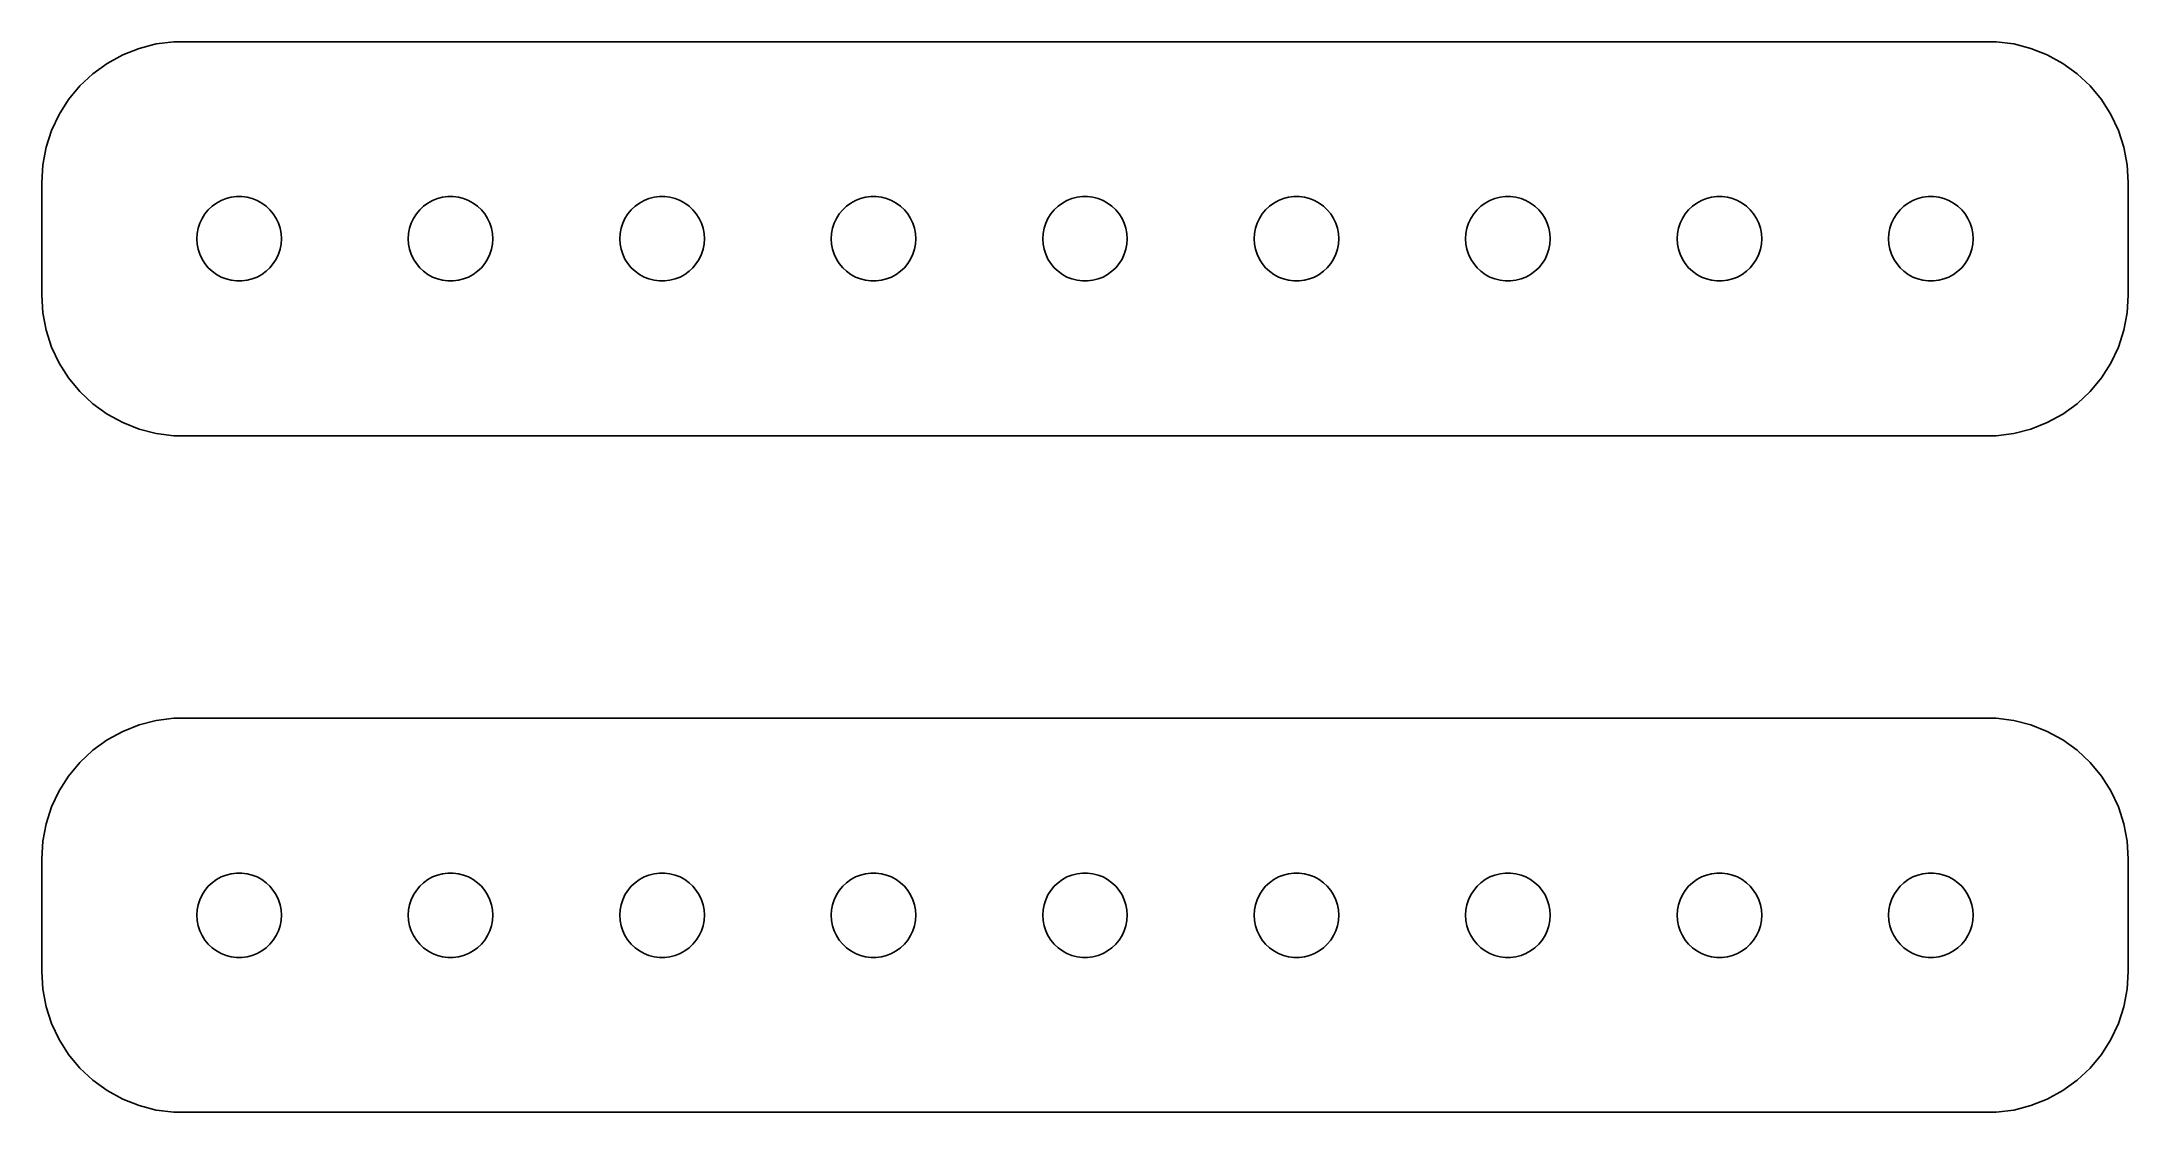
# Model space of a CAD drawing. Header units: metres. Extents: x -37 to 37, y 17 to 55.
import ezdxf

# ---------------------------------------------------------------- set-up
doc = ezdxf.new("R2010")
doc.units = ezdxf.units.M

msp = doc.modelspace()

# ---------------------------------------------------------------- linework, layer by layer
for p, q in [((-32.9369, 54.9114), (-33.5451, 54.7553)), ((-32.3139, 54.9901), (-32.9369, 54.9114)), ((32.3139, 54.9901), (-32.3139, 54.9901)), ((32.9369, 54.9114), (32.3139, 54.9901)), ((33.5451, 54.7553), (32.9369, 54.9114)), ((-34.6791, 54.2216), (-35.1871, 53.8526)), ((-34.1289, 54.5241), (-34.6791, 54.2216)), ((-33.5451, 54.7553), (-34.1289, 54.5241)), ((34.1289, 54.5241), (33.5451, 54.7553)), ((34.6791, 54.2216), (34.1289, 54.5241)), ((35.1871, 53.8526), (34.6791, 54.2216)), ((-35.6448, 53.4227), (-36.0451, 52.9389)), ((-35.1871, 53.8526), (-35.6448, 53.4227)), ((35.6448, 53.4227), (35.1871, 53.8526)), ((36.0451, 52.9389), (35.6448, 53.4227)), ((-36.0451, 52.9389), (-36.3815, 52.4088)), ((36.3815, 52.4088), (36.0451, 52.9389)), ((-36.6489, 51.8406), (-36.8429, 51.2434)), ((-36.3815, 52.4088), (-36.6489, 51.8406)), ((36.6489, 51.8406), (36.3815, 52.4088)), ((36.8429, 51.2434), (36.6489, 51.8406)), ((-36.8429, 51.2434), (-36.9606, 50.6267)), ((36.9606, 50.6267), (36.8429, 51.2434)), ((-36.9606, 50.6267), (-37, 50)), ((37, 50), (36.9606, 50.6267)), ((-37, 50), (-37, 46)), ((37, 46), (37, 50)), ((-31.3145, 48.7226), (-31.2135, 48.8817)), ((-31.2135, 48.8817), (-31.0934, 49.0268)), ((-31.0934, 49.0268), (-30.9561, 49.1558)), ((-30.9561, 49.1558), (-30.8037, 49.2665)), ((-30.8037, 49.2665), (-30.6387, 49.3572)), ((-30.6387, 49.3572), (-30.4635, 49.4266)), ((-30.4635, 49.4266), (-30.2811, 49.4734)), ((-30.2811, 49.4734), (-30.0942, 49.497)), ((-30.0942, 49.497), (-29.9058, 49.497)), ((-29.9058, 49.497), (-29.7189, 49.4734)), ((-29.7189, 49.4734), (-29.5365, 49.4266)), ((-29.5365, 49.4266), (-29.3613, 49.3572)), ((-29.3613, 49.3572), (-29.1963, 49.2665)), ((-29.1963, 49.2665), (-29.0439, 49.1558)), ((-29.0439, 49.1558), (-28.9065, 49.0268)), ((-28.9065, 49.0268), (-28.7865, 48.8817)), ((-28.7865, 48.8817), (-28.6855, 48.7226)), ((-23.8145, 48.7226), (-23.7135, 48.8817)), ((-23.7135, 48.8817), (-23.5934, 49.0268)), ((-23.5934, 49.0268), (-23.4561, 49.1558)), ((-23.4561, 49.1558), (-23.3037, 49.2665)), ((-23.3037, 49.2665), (-23.1387, 49.3572)), ((-23.1387, 49.3572), (-22.9635, 49.4266)), ((-22.9635, 49.4266), (-22.7811, 49.4734)), ((-22.7811, 49.4734), (-22.5942, 49.497)), ((-22.5942, 49.497), (-22.4058, 49.497)), ((-22.4058, 49.497), (-22.2189, 49.4734)), ((-22.2189, 49.4734), (-22.0365, 49.4266)), ((-22.0365, 49.4266), (-21.8613, 49.3572)), ((-21.8613, 49.3572), (-21.6963, 49.2665)), ((-21.6963, 49.2665), (-21.5439, 49.1558)), ((-21.5439, 49.1558), (-21.4065, 49.0268)), ((-21.4065, 49.0268), (-21.2865, 48.8817)), ((-21.2865, 48.8817), (-21.1855, 48.7226)), ((-16.3145, 48.7226), (-16.2135, 48.8817)), ((-16.2135, 48.8817), (-16.0934, 49.0268)), ((-16.0934, 49.0268), (-15.9561, 49.1558)), ((-15.9561, 49.1558), (-15.8037, 49.2665)), ((-15.8037, 49.2665), (-15.6387, 49.3572)), ((-15.6387, 49.3572), (-15.4635, 49.4266)), ((-15.4635, 49.4266), (-15.2811, 49.4734)), ((-15.2811, 49.4734), (-15.0942, 49.497)), ((-15.0942, 49.497), (-14.9058, 49.497)), ((-14.9058, 49.497), (-14.7189, 49.4734)), ((-14.7189, 49.4734), (-14.5365, 49.4266)), ((-14.5365, 49.4266), (-14.3613, 49.3572)), ((-14.3613, 49.3572), (-14.1963, 49.2665)), ((-14.1963, 49.2665), (-14.0439, 49.1558)), ((-14.0439, 49.1558), (-13.9065, 49.0268)), ((-13.9065, 49.0268), (-13.7865, 48.8817)), ((-13.7865, 48.8817), (-13.6855, 48.7226)), ((-8.81445, 48.7226), (-8.71352, 48.8817)), ((-8.71352, 48.8817), (-8.59344, 49.0268)), ((-8.59344, 49.0268), (-8.45613, 49.1558)), ((-8.45613, 49.1558), (-8.30373, 49.2665)), ((-8.30373, 49.2665), (-8.13866, 49.3572)), ((-8.13866, 49.3572), (-7.96352, 49.4266)), ((-7.96352, 49.4266), (-7.78107, 49.4734)), ((-7.78107, 49.4734), (-7.59418, 49.497)), ((-7.59418, 49.497), (-7.40581, 49.497)), ((-7.40581, 49.497), (-7.21892, 49.4734)), ((-7.21892, 49.4734), (-7.03647, 49.4266)), ((-7.03647, 49.4266), (-6.86133, 49.3572)), ((-6.86133, 49.3572), (-6.69626, 49.2665)), ((-6.69626, 49.2665), (-6.54385, 49.1558)), ((-6.54385, 49.1558), (-6.40654, 49.0268)), ((-6.40654, 49.0268), (-6.28647, 48.8817)), ((-6.28647, 48.8817), (-6.18553, 48.7226)), ((-1.31445, 48.7226), (-1.21352, 48.8817)), ((-1.21352, 48.8817), (-1.09344, 49.0268)), ((-1.09344, 49.0268), (-0.956131, 49.1558)), ((-0.956131, 49.1558), (-0.803726, 49.2665)), ((-0.803726, 49.2665), (-0.638657, 49.3572)), ((-0.638657, 49.3572), (-0.463516, 49.4266)), ((-0.463516, 49.4266), (-0.281067, 49.4734)), ((-0.281067, 49.4734), (-0.094177, 49.497)), ((-0.094177, 49.497), (0.094177, 49.497)), ((0.094177, 49.497), (0.281067, 49.4734)), ((0.281067, 49.4734), (0.463516, 49.4266)), ((0.463516, 49.4266), (0.638657, 49.3572)), ((0.638657, 49.3572), (0.803726, 49.2665)), ((0.803726, 49.2665), (0.956131, 49.1558)), ((0.956131, 49.1558), (1.09344, 49.0268)), ((1.09344, 49.0268), (1.21352, 48.8817)), ((1.21352, 48.8817), (1.31445, 48.7226)), ((6.18553, 48.7226), (6.28647, 48.8817)), ((6.28647, 48.8817), (6.40654, 49.0268)), ((6.40654, 49.0268), (6.54385, 49.1558)), ((6.54385, 49.1558), (6.69626, 49.2665)), ((6.69626, 49.2665), (6.86133, 49.3572)), ((6.86133, 49.3572), (7.03647, 49.4266)), ((7.03647, 49.4266), (7.21892, 49.4734)), ((7.21892, 49.4734), (7.40581, 49.497)), ((7.40581, 49.497), (7.59418, 49.497)), ((7.59418, 49.497), (7.78107, 49.4734)), ((7.78107, 49.4734), (7.96352, 49.4266)), ((7.96352, 49.4266), (8.13866, 49.3572)), ((8.13866, 49.3572), (8.30373, 49.2665)), ((8.30373, 49.2665), (8.45613, 49.1558)), ((8.45613, 49.1558), (8.59344, 49.0268)), ((8.59344, 49.0268), (8.71352, 48.8817)), ((8.71352, 48.8817), (8.81445, 48.7226)), ((13.6855, 48.7226), (13.7865, 48.8817)), ((13.7865, 48.8817), (13.9065, 49.0268)), ((13.9065, 49.0268), (14.0439, 49.1558)), ((14.0439, 49.1558), (14.1963, 49.2665)), ((14.1963, 49.2665), (14.3613, 49.3572)), ((14.3613, 49.3572), (14.5365, 49.4266)), ((14.5365, 49.4266), (14.7189, 49.4734)), ((14.7189, 49.4734), (14.9058, 49.497)), ((14.9058, 49.497), (15.0942, 49.497)), ((15.0942, 49.497), (15.2811, 49.4734)), ((15.2811, 49.4734), (15.4635, 49.4266)), ((15.4635, 49.4266), (15.6387, 49.3572)), ((15.6387, 49.3572), (15.8037, 49.2665)), ((15.8037, 49.2665), (15.9561, 49.1558)), ((15.9561, 49.1558), (16.0934, 49.0268)), ((16.0934, 49.0268), (16.2135, 48.8817)), ((16.2135, 48.8817), (16.3145, 48.7226)), ((21.1855, 48.7226), (21.2865, 48.8817)), ((21.2865, 48.8817), (21.4065, 49.0268)), ((21.4065, 49.0268), (21.5439, 49.1558)), ((21.5439, 49.1558), (21.6963, 49.2665)), ((21.6963, 49.2665), (21.8613, 49.3572)), ((21.8613, 49.3572), (22.0365, 49.4266)), ((22.0365, 49.4266), (22.2189, 49.4734)), ((22.2189, 49.4734), (22.4058, 49.497)), ((22.4058, 49.497), (22.5942, 49.497)), ((22.5942, 49.497), (22.7811, 49.4734)), ((22.7811, 49.4734), (22.9635, 49.4266)), ((22.9635, 49.4266), (23.1387, 49.3572)), ((23.1387, 49.3572), (23.3037, 49.2665)), ((23.3037, 49.2665), (23.4561, 49.1558)), ((23.4561, 49.1558), (23.5934, 49.0268)), ((23.5934, 49.0268), (23.7135, 48.8817)), ((23.7135, 48.8817), (23.8145, 48.7226)), ((28.6855, 48.7226), (28.7865, 48.8817)), ((28.7865, 48.8817), (28.9065, 49.0268)), ((28.9065, 49.0268), (29.0439, 49.1558)), ((29.0439, 49.1558), (29.1963, 49.2665)), ((29.1963, 49.2665), (29.3613, 49.3572)), ((29.3613, 49.3572), (29.5365, 49.4266)), ((29.5365, 49.4266), (29.7189, 49.4734)), ((29.7189, 49.4734), (29.9058, 49.497)), ((29.9058, 49.497), (30.0942, 49.497)), ((30.0942, 49.497), (30.2811, 49.4734)), ((30.2811, 49.4734), (30.4635, 49.4266)), ((30.4635, 49.4266), (30.6387, 49.3572)), ((30.6387, 49.3572), (30.8037, 49.2665)), ((30.8037, 49.2665), (30.9561, 49.1558)), ((30.9561, 49.1558), (31.0934, 49.0268)), ((31.0934, 49.0268), (31.2135, 48.8817)), ((31.2135, 48.8817), (31.3145, 48.7226)), ((-31.5, 48), (-31.4882, 48.188)), ((-31.4882, 48.188), (-31.4529, 48.373)), ((-31.4529, 48.373), (-31.3947, 48.5522)), ((-31.3947, 48.5522), (-31.3145, 48.7226)), ((-28.6855, 48.7226), (-28.6053, 48.5522)), ((-28.6053, 48.5522), (-28.5471, 48.373)), ((-28.5471, 48.373), (-28.5118, 48.188)), ((-28.5118, 48.188), (-28.5, 48)), ((-24, 48), (-23.9882, 48.188)), ((-23.9882, 48.188), (-23.9529, 48.373)), ((-23.9529, 48.373), (-23.8947, 48.5522)), ((-23.8947, 48.5522), (-23.8145, 48.7226)), ((-21.1855, 48.7226), (-21.1053, 48.5522)), ((-21.1053, 48.5522), (-21.0471, 48.373)), ((-21.0471, 48.373), (-21.0118, 48.188)), ((-21.0118, 48.188), (-21, 48)), ((-16.5, 48), (-16.4882, 48.188)), ((-16.4882, 48.188), (-16.4529, 48.373)), ((-16.4529, 48.373), (-16.3947, 48.5522)), ((-16.3947, 48.5522), (-16.3145, 48.7226)), ((-13.6855, 48.7226), (-13.6053, 48.5522)), ((-13.6053, 48.5522), (-13.5471, 48.373)), ((-13.5471, 48.373), (-13.5118, 48.188)), ((-13.5118, 48.188), (-13.5, 48)), ((-9, 48), (-8.98816, 48.188)), ((-8.98816, 48.188), (-8.95287, 48.373)), ((-8.95287, 48.373), (-8.89465, 48.5522)), ((-8.89465, 48.5522), (-8.81445, 48.7226)), ((-6.18553, 48.7226), (-6.10533, 48.5522)), ((-6.10533, 48.5522), (-6.04712, 48.373)), ((-6.04712, 48.373), (-6.01183, 48.188)), ((-6.01183, 48.188), (-6, 48)), ((-1.5, 48), (-1.48816, 48.188)), ((-1.48816, 48.188), (-1.45287, 48.373)), ((-1.45287, 48.373), (-1.39465, 48.5522)), ((-1.39465, 48.5522), (-1.31445, 48.7226)), ((1.31445, 48.7226), (1.39465, 48.5522)), ((1.39465, 48.5522), (1.45287, 48.373)), ((1.45287, 48.373), (1.48816, 48.188)), ((1.48816, 48.188), (1.5, 48)), ((6, 48), (6.01183, 48.188)), ((6.01183, 48.188), (6.04712, 48.373)), ((6.04712, 48.373), (6.10533, 48.5522)), ((6.10533, 48.5522), (6.18553, 48.7226)), ((8.81445, 48.7226), (8.89465, 48.5522)), ((8.89465, 48.5522), (8.95287, 48.373)), ((8.95287, 48.373), (8.98816, 48.188)), ((8.98816, 48.188), (9, 48)), ((13.5, 48), (13.5118, 48.188)), ((13.5118, 48.188), (13.5471, 48.373)), ((13.5471, 48.373), (13.6053, 48.5522)), ((13.6053, 48.5522), (13.6855, 48.7226)), ((16.3145, 48.7226), (16.3947, 48.5522)), ((16.3947, 48.5522), (16.4529, 48.373)), ((16.4529, 48.373), (16.4882, 48.188)), ((16.4882, 48.188), (16.5, 48)), ((21, 48), (21.0118, 48.188)), ((21.0118, 48.188), (21.0471, 48.373)), ((21.0471, 48.373), (21.1053, 48.5522)), ((21.1053, 48.5522), (21.1855, 48.7226)), ((23.8145, 48.7226), (23.8947, 48.5522)), ((23.8947, 48.5522), (23.9529, 48.373)), ((23.9529, 48.373), (23.9882, 48.188)), ((23.9882, 48.188), (24, 48)), ((28.5, 48), (28.5118, 48.188)), ((28.5118, 48.188), (28.5471, 48.373)), ((28.5471, 48.373), (28.6053, 48.5522)), ((28.6053, 48.5522), (28.6855, 48.7226)), ((31.3145, 48.7226), (31.3947, 48.5522)), ((31.3947, 48.5522), (31.4529, 48.373)), ((31.4529, 48.373), (31.4882, 48.188)), ((31.4882, 48.188), (31.5, 48)), ((-31.4882, 47.812), (-31.5, 48)), ((-31.4529, 47.627), (-31.4882, 47.812)), ((-31.3947, 47.4478), (-31.4529, 47.627)), ((-31.3145, 47.2774), (-31.3947, 47.4478)), ((-28.6053, 47.4478), (-28.6855, 47.2774)), ((-28.5471, 47.627), (-28.6053, 47.4478)), ((-28.5118, 47.812), (-28.5471, 47.627)), ((-28.5, 48), (-28.5118, 47.812)), ((-23.9882, 47.812), (-24, 48)), ((-23.9529, 47.627), (-23.9882, 47.812)), ((-23.8947, 47.4478), (-23.9529, 47.627)), ((-23.8145, 47.2774), (-23.8947, 47.4478)), ((-21.1053, 47.4478), (-21.1855, 47.2774)), ((-21.0471, 47.627), (-21.1053, 47.4478)), ((-21.0118, 47.812), (-21.0471, 47.627)), ((-21, 48), (-21.0118, 47.812)), ((-16.4882, 47.812), (-16.5, 48)), ((-16.4529, 47.627), (-16.4882, 47.812)), ((-16.3947, 47.4478), (-16.4529, 47.627)), ((-16.3145, 47.2774), (-16.3947, 47.4478)), ((-13.6053, 47.4478), (-13.6855, 47.2774)), ((-13.5471, 47.627), (-13.6053, 47.4478)), ((-13.5118, 47.812), (-13.5471, 47.627)), ((-13.5, 48), (-13.5118, 47.812)), ((-8.98816, 47.812), (-9, 48)), ((-8.95287, 47.627), (-8.98816, 47.812)), ((-8.89465, 47.4478), (-8.95287, 47.627)), ((-8.81445, 47.2774), (-8.89465, 47.4478)), ((-6.10533, 47.4478), (-6.18553, 47.2774)), ((-6.04712, 47.627), (-6.10533, 47.4478)), ((-6.01183, 47.812), (-6.04712, 47.627)), ((-6, 48), (-6.01183, 47.812)), ((-1.48816, 47.812), (-1.5, 48)), ((-1.45287, 47.627), (-1.48816, 47.812)), ((-1.39465, 47.4478), (-1.45287, 47.627)), ((-1.31445, 47.2774), (-1.39465, 47.4478)), ((1.39465, 47.4478), (1.31445, 47.2774)), ((1.45287, 47.627), (1.39465, 47.4478)), ((1.48816, 47.812), (1.45287, 47.627)), ((1.5, 48), (1.48816, 47.812)), ((6.01183, 47.812), (6, 48)), ((6.04712, 47.627), (6.01183, 47.812)), ((6.10533, 47.4478), (6.04712, 47.627)), ((6.18553, 47.2774), (6.10533, 47.4478)), ((8.89465, 47.4478), (8.81445, 47.2774)), ((8.95287, 47.627), (8.89465, 47.4478)), ((8.98816, 47.812), (8.95287, 47.627)), ((9, 48), (8.98816, 47.812)), ((13.5118, 47.812), (13.5, 48)), ((13.5471, 47.627), (13.5118, 47.812)), ((13.6053, 47.4478), (13.5471, 47.627)), ((13.6855, 47.2774), (13.6053, 47.4478)), ((16.3947, 47.4478), (16.3145, 47.2774)), ((16.4529, 47.627), (16.3947, 47.4478)), ((16.4882, 47.812), (16.4529, 47.627)), ((16.5, 48), (16.4882, 47.812)), ((21.0118, 47.812), (21, 48)), ((21.0471, 47.627), (21.0118, 47.812)), ((21.1053, 47.4478), (21.0471, 47.627)), ((21.1855, 47.2774), (21.1053, 47.4478)), ((23.8947, 47.4478), (23.8145, 47.2774)), ((23.9529, 47.627), (23.8947, 47.4478)), ((23.9882, 47.812), (23.9529, 47.627)), ((24, 48), (23.9882, 47.812)), ((28.5118, 47.812), (28.5, 48)), ((28.5471, 47.627), (28.5118, 47.812)), ((28.6053, 47.4478), (28.5471, 47.627)), ((28.6855, 47.2774), (28.6053, 47.4478)), ((31.3947, 47.4478), (31.3145, 47.2774)), ((31.4529, 47.627), (31.3947, 47.4478)), ((31.4882, 47.812), (31.4529, 47.627)), ((31.5, 48), (31.4882, 47.812)), ((-31.2135, 47.1183), (-31.3145, 47.2774)), ((-31.0934, 46.9732), (-31.2135, 47.1183)), ((-30.9561, 46.8442), (-31.0934, 46.9732)), ((-30.8037, 46.7335), (-30.9561, 46.8442)), ((-30.6387, 46.6428), (-30.8037, 46.7335)), ((-30.4635, 46.5734), (-30.6387, 46.6428)), ((-29.3613, 46.6428), (-29.5365, 46.5734)), ((-29.1963, 46.7335), (-29.3613, 46.6428)), ((-29.0439, 46.8442), (-29.1963, 46.7335)), ((-28.9065, 46.9732), (-29.0439, 46.8442)), ((-28.7865, 47.1183), (-28.9065, 46.9732)), ((-28.6855, 47.2774), (-28.7865, 47.1183)), ((-23.7135, 47.1183), (-23.8145, 47.2774)), ((-23.5934, 46.9732), (-23.7135, 47.1183)), ((-23.4561, 46.8442), (-23.5934, 46.9732)), ((-23.3037, 46.7335), (-23.4561, 46.8442)), ((-23.1387, 46.6428), (-23.3037, 46.7335)), ((-22.9635, 46.5734), (-23.1387, 46.6428)), ((-21.8613, 46.6428), (-22.0365, 46.5734)), ((-21.6963, 46.7335), (-21.8613, 46.6428)), ((-21.5439, 46.8442), (-21.6963, 46.7335)), ((-21.4065, 46.9732), (-21.5439, 46.8442)), ((-21.2865, 47.1183), (-21.4065, 46.9732)), ((-21.1855, 47.2774), (-21.2865, 47.1183)), ((-16.2135, 47.1183), (-16.3145, 47.2774)), ((-16.0934, 46.9732), (-16.2135, 47.1183)), ((-15.9561, 46.8442), (-16.0934, 46.9732)), ((-15.8037, 46.7335), (-15.9561, 46.8442)), ((-15.6387, 46.6428), (-15.8037, 46.7335)), ((-15.4635, 46.5734), (-15.6387, 46.6428)), ((-14.3613, 46.6428), (-14.5365, 46.5734)), ((-14.1963, 46.7335), (-14.3613, 46.6428)), ((-14.0439, 46.8442), (-14.1963, 46.7335)), ((-13.9065, 46.9732), (-14.0439, 46.8442)), ((-13.7865, 47.1183), (-13.9065, 46.9732)), ((-13.6855, 47.2774), (-13.7865, 47.1183)), ((-8.71352, 47.1183), (-8.81445, 47.2774)), ((-8.59344, 46.9732), (-8.71352, 47.1183)), ((-8.45613, 46.8442), (-8.59344, 46.9732)), ((-8.30373, 46.7335), (-8.45613, 46.8442)), ((-8.13866, 46.6428), (-8.30373, 46.7335)), ((-7.96352, 46.5734), (-8.13866, 46.6428)), ((-6.86133, 46.6428), (-7.03647, 46.5734)), ((-6.69626, 46.7335), (-6.86133, 46.6428)), ((-6.54385, 46.8442), (-6.69626, 46.7335)), ((-6.40654, 46.9732), (-6.54385, 46.8442)), ((-6.28647, 47.1183), (-6.40654, 46.9732)), ((-6.18553, 47.2774), (-6.28647, 47.1183)), ((-1.21352, 47.1183), (-1.31445, 47.2774)), ((-1.09344, 46.9732), (-1.21352, 47.1183)), ((-0.956131, 46.8442), (-1.09344, 46.9732)), ((-0.803726, 46.7335), (-0.956131, 46.8442)), ((-0.638657, 46.6428), (-0.803726, 46.7335)), ((-0.463516, 46.5734), (-0.638657, 46.6428)), ((0.638657, 46.6428), (0.463516, 46.5734)), ((0.803726, 46.7335), (0.638657, 46.6428)), ((0.956131, 46.8442), (0.803726, 46.7335)), ((1.09344, 46.9732), (0.956131, 46.8442)), ((1.21352, 47.1183), (1.09344, 46.9732)), ((1.31445, 47.2774), (1.21352, 47.1183)), ((6.28647, 47.1183), (6.18553, 47.2774)), ((6.40654, 46.9732), (6.28647, 47.1183)), ((6.54385, 46.8442), (6.40654, 46.9732)), ((6.69626, 46.7335), (6.54385, 46.8442)), ((6.86133, 46.6428), (6.69626, 46.7335)), ((7.03647, 46.5734), (6.86133, 46.6428)), ((8.13866, 46.6428), (7.96352, 46.5734)), ((8.30373, 46.7335), (8.13866, 46.6428)), ((8.45613, 46.8442), (8.30373, 46.7335)), ((8.59344, 46.9732), (8.45613, 46.8442)), ((8.71352, 47.1183), (8.59344, 46.9732)), ((8.81445, 47.2774), (8.71352, 47.1183)), ((13.7865, 47.1183), (13.6855, 47.2774)), ((13.9065, 46.9732), (13.7865, 47.1183)), ((14.0439, 46.8442), (13.9065, 46.9732)), ((14.1963, 46.7335), (14.0439, 46.8442)), ((14.3613, 46.6428), (14.1963, 46.7335)), ((14.5365, 46.5734), (14.3613, 46.6428)), ((15.6387, 46.6428), (15.4635, 46.5734)), ((15.8037, 46.7335), (15.6387, 46.6428)), ((15.9561, 46.8442), (15.8037, 46.7335)), ((16.0934, 46.9732), (15.9561, 46.8442)), ((16.2135, 47.1183), (16.0934, 46.9732)), ((16.3145, 47.2774), (16.2135, 47.1183)), ((21.2865, 47.1183), (21.1855, 47.2774)), ((21.4065, 46.9732), (21.2865, 47.1183)), ((21.5439, 46.8442), (21.4065, 46.9732)), ((21.6963, 46.7335), (21.5439, 46.8442)), ((21.8613, 46.6428), (21.6963, 46.7335)), ((22.0365, 46.5734), (21.8613, 46.6428)), ((23.1387, 46.6428), (22.9635, 46.5734)), ((23.3037, 46.7335), (23.1387, 46.6428)), ((23.4561, 46.8442), (23.3037, 46.7335)), ((23.5934, 46.9732), (23.4561, 46.8442)), ((23.7135, 47.1183), (23.5934, 46.9732)), ((23.8145, 47.2774), (23.7135, 47.1183)), ((28.7865, 47.1183), (28.6855, 47.2774)), ((28.9065, 46.9732), (28.7865, 47.1183)), ((29.0439, 46.8442), (28.9065, 46.9732)), ((29.1963, 46.7335), (29.0439, 46.8442)), ((29.3613, 46.6428), (29.1963, 46.7335)), ((29.5365, 46.5734), (29.3613, 46.6428)), ((30.6387, 46.6428), (30.4635, 46.5734)), ((30.8037, 46.7335), (30.6387, 46.6428)), ((30.9561, 46.8442), (30.8037, 46.7335)), ((31.0934, 46.9732), (30.9561, 46.8442)), ((31.2135, 47.1183), (31.0934, 46.9732)), ((31.3145, 47.2774), (31.2135, 47.1183)), ((-37, 46), (-36.9606, 45.3733)), ((-30.2811, 46.5266), (-30.4635, 46.5734)), ((-30.0942, 46.503), (-30.2811, 46.5266)), ((-29.9058, 46.503), (-30.0942, 46.503)), ((-29.7189, 46.5266), (-29.9058, 46.503)), ((-29.5365, 46.5734), (-29.7189, 46.5266)), ((-22.7811, 46.5266), (-22.9635, 46.5734)), ((-22.5942, 46.503), (-22.7811, 46.5266)), ((-22.4058, 46.503), (-22.5942, 46.503)), ((-22.2189, 46.5266), (-22.4058, 46.503)), ((-22.0365, 46.5734), (-22.2189, 46.5266)), ((-15.2811, 46.5266), (-15.4635, 46.5734)), ((-15.0942, 46.503), (-15.2811, 46.5266)), ((-14.9058, 46.503), (-15.0942, 46.503)), ((-14.7189, 46.5266), (-14.9058, 46.503)), ((-14.5365, 46.5734), (-14.7189, 46.5266)), ((-7.78107, 46.5266), (-7.96352, 46.5734)), ((-7.59418, 46.503), (-7.78107, 46.5266)), ((-7.40581, 46.503), (-7.59418, 46.503)), ((-7.21892, 46.5266), (-7.40581, 46.503)), ((-7.03647, 46.5734), (-7.21892, 46.5266)), ((-0.281067, 46.5266), (-0.463516, 46.5734)), ((-0.094177, 46.503), (-0.281067, 46.5266)), ((0.094177, 46.503), (-0.094177, 46.503)), ((0.281067, 46.5266), (0.094177, 46.503)), ((0.463516, 46.5734), (0.281067, 46.5266)), ((7.21892, 46.5266), (7.03647, 46.5734)), ((7.40581, 46.503), (7.21892, 46.5266)), ((7.59418, 46.503), (7.40581, 46.503)), ((7.78107, 46.5266), (7.59418, 46.503)), ((7.96352, 46.5734), (7.78107, 46.5266)), ((14.7189, 46.5266), (14.5365, 46.5734)), ((14.9058, 46.503), (14.7189, 46.5266)), ((15.0942, 46.503), (14.9058, 46.503)), ((15.2811, 46.5266), (15.0942, 46.503)), ((15.4635, 46.5734), (15.2811, 46.5266)), ((22.2189, 46.5266), (22.0365, 46.5734)), ((22.4058, 46.503), (22.2189, 46.5266)), ((22.5942, 46.503), (22.4058, 46.503)), ((22.7811, 46.5266), (22.5942, 46.503)), ((22.9635, 46.5734), (22.7811, 46.5266)), ((29.7189, 46.5266), (29.5365, 46.5734)), ((29.9058, 46.503), (29.7189, 46.5266)), ((30.0942, 46.503), (29.9058, 46.503)), ((30.2811, 46.5266), (30.0942, 46.503)), ((30.4635, 46.5734), (30.2811, 46.5266)), ((36.9606, 45.3733), (37, 46)), ((-36.9606, 45.3733), (-36.8429, 44.7566)), ((36.8429, 44.7566), (36.9606, 45.3733)), ((-36.8429, 44.7566), (-36.6489, 44.1594)), ((36.6489, 44.1594), (36.8429, 44.7566)), ((-36.6489, 44.1594), (-36.3815, 43.5912)), ((36.3815, 43.5912), (36.6489, 44.1594)), ((-36.3815, 43.5912), (-36.0451, 43.0611)), ((-36.0451, 43.0611), (-35.6448, 42.5773)), ((35.6448, 42.5773), (36.0451, 43.0611)), ((36.0451, 43.0611), (36.3815, 43.5912)), ((-35.6448, 42.5773), (-35.1871, 42.1474)), ((35.1871, 42.1474), (35.6448, 42.5773)), ((-35.1871, 42.1474), (-34.6791, 41.7784)), ((-34.6791, 41.7784), (-34.1289, 41.4759)), ((-34.1289, 41.4759), (-33.5451, 41.2447)), ((33.5451, 41.2447), (34.1289, 41.4759)), ((34.1289, 41.4759), (34.6791, 41.7784)), ((34.6791, 41.7784), (35.1871, 42.1474)), ((-33.5451, 41.2447), (-32.9369, 41.0886)), ((-32.9369, 41.0886), (-32.3139, 41.0099)), ((-32.3139, 41.0099), (32.3139, 41.0099)), ((32.3139, 41.0099), (32.9369, 41.0886)), ((32.9369, 41.0886), (33.5451, 41.2447)), ((-34.1289, 30.5241), (-34.6791, 30.2216)), ((-33.5451, 30.7553), (-34.1289, 30.5241)), ((-32.9369, 30.9114), (-33.5451, 30.7553)), ((-32.3139, 30.9901), (-32.9369, 30.9114)), ((32.3139, 30.9901), (-32.3139, 30.9901)), ((32.9369, 30.9114), (32.3139, 30.9901)), ((33.5451, 30.7553), (32.9369, 30.9114)), ((34.1289, 30.5241), (33.5451, 30.7553)), ((34.6791, 30.2216), (34.1289, 30.5241)), ((-35.1871, 29.8526), (-35.6448, 29.4227)), ((-34.6791, 30.2216), (-35.1871, 29.8526)), ((35.1871, 29.8526), (34.6791, 30.2216)), ((35.6448, 29.4227), (35.1871, 29.8526)), ((-36.0451, 28.9389), (-36.3815, 28.4088)), ((-35.6448, 29.4227), (-36.0451, 28.9389)), ((36.0451, 28.9389), (35.6448, 29.4227)), ((36.3815, 28.4088), (36.0451, 28.9389)), ((-36.3815, 28.4088), (-36.6489, 27.8406)), ((36.6489, 27.8406), (36.3815, 28.4088)), ((-36.6489, 27.8406), (-36.8429, 27.2434)), ((36.8429, 27.2434), (36.6489, 27.8406)), ((-36.8429, 27.2434), (-36.9606, 26.6267)), ((36.9606, 26.6267), (36.8429, 27.2434)), ((-36.9606, 26.6267), (-37, 26)), ((-37, 26), (-37, 22)), ((37, 26), (36.9606, 26.6267)), ((37, 22), (37, 26)), ((-30.9561, 25.1558), (-30.8037, 25.2665)), ((-30.8037, 25.2665), (-30.6387, 25.3572)), ((-30.6387, 25.3572), (-30.4635, 25.4266)), ((-30.4635, 25.4266), (-30.2811, 25.4734)), ((-30.2811, 25.4734), (-30.0942, 25.497)), ((-30.0942, 25.497), (-29.9058, 25.497)), ((-29.9058, 25.497), (-29.7189, 25.4734)), ((-29.7189, 25.4734), (-29.5365, 25.4266)), ((-29.5365, 25.4266), (-29.3613, 25.3572)), ((-29.3613, 25.3572), (-29.1963, 25.2665)), ((-29.1963, 25.2665), (-29.0439, 25.1558)), ((-23.4561, 25.1558), (-23.3037, 25.2665)), ((-23.3037, 25.2665), (-23.1387, 25.3572)), ((-23.1387, 25.3572), (-22.9635, 25.4266)), ((-22.9635, 25.4266), (-22.7811, 25.4734)), ((-22.7811, 25.4734), (-22.5942, 25.497)), ((-22.5942, 25.497), (-22.4058, 25.497)), ((-22.4058, 25.497), (-22.2189, 25.4734)), ((-22.2189, 25.4734), (-22.0365, 25.4266)), ((-22.0365, 25.4266), (-21.8613, 25.3572)), ((-21.8613, 25.3572), (-21.6963, 25.2665)), ((-21.6963, 25.2665), (-21.5439, 25.1558)), ((-15.9561, 25.1558), (-15.8037, 25.2665)), ((-15.8037, 25.2665), (-15.6387, 25.3572)), ((-15.6387, 25.3572), (-15.4635, 25.4266)), ((-15.4635, 25.4266), (-15.2811, 25.4734)), ((-15.2811, 25.4734), (-15.0942, 25.497)), ((-15.0942, 25.497), (-14.9058, 25.497)), ((-14.9058, 25.497), (-14.7189, 25.4734)), ((-14.7189, 25.4734), (-14.5365, 25.4266)), ((-14.5365, 25.4266), (-14.3613, 25.3572)), ((-14.3613, 25.3572), (-14.1963, 25.2665)), ((-14.1963, 25.2665), (-14.0439, 25.1558)), ((-8.45613, 25.1558), (-8.30373, 25.2665)), ((-8.30373, 25.2665), (-8.13866, 25.3572)), ((-8.13866, 25.3572), (-7.96352, 25.4266)), ((-7.96352, 25.4266), (-7.78107, 25.4734)), ((-7.78107, 25.4734), (-7.59418, 25.497)), ((-7.59418, 25.497), (-7.40581, 25.497)), ((-7.40581, 25.497), (-7.21892, 25.4734)), ((-7.21892, 25.4734), (-7.03647, 25.4266)), ((-7.03647, 25.4266), (-6.86133, 25.3572)), ((-6.86133, 25.3572), (-6.69626, 25.2665)), ((-6.69626, 25.2665), (-6.54385, 25.1558)), ((-0.956131, 25.1558), (-0.803726, 25.2665)), ((-0.803726, 25.2665), (-0.638657, 25.3572)), ((-0.638657, 25.3572), (-0.463516, 25.4266)), ((-0.463516, 25.4266), (-0.281067, 25.4734)), ((-0.281067, 25.4734), (-0.094177, 25.497)), ((-0.094177, 25.497), (0.094177, 25.497)), ((0.094177, 25.497), (0.281067, 25.4734)), ((0.281067, 25.4734), (0.463516, 25.4266)), ((0.463516, 25.4266), (0.638657, 25.3572)), ((0.638657, 25.3572), (0.803726, 25.2665)), ((0.803726, 25.2665), (0.956131, 25.1558)), ((6.54385, 25.1558), (6.69626, 25.2665)), ((6.69626, 25.2665), (6.86133, 25.3572)), ((6.86133, 25.3572), (7.03647, 25.4266)), ((7.03647, 25.4266), (7.21892, 25.4734)), ((7.21892, 25.4734), (7.40581, 25.497)), ((7.40581, 25.497), (7.59418, 25.497)), ((7.59418, 25.497), (7.78107, 25.4734)), ((7.78107, 25.4734), (7.96352, 25.4266)), ((7.96352, 25.4266), (8.13866, 25.3572)), ((8.13866, 25.3572), (8.30373, 25.2665)), ((8.30373, 25.2665), (8.45613, 25.1558)), ((14.0439, 25.1558), (14.1963, 25.2665)), ((14.1963, 25.2665), (14.3613, 25.3572)), ((14.3613, 25.3572), (14.5365, 25.4266)), ((14.5365, 25.4266), (14.7189, 25.4734)), ((14.7189, 25.4734), (14.9058, 25.497)), ((14.9058, 25.497), (15.0942, 25.497)), ((15.0942, 25.497), (15.2811, 25.4734)), ((15.2811, 25.4734), (15.4635, 25.4266)), ((15.4635, 25.4266), (15.6387, 25.3572)), ((15.6387, 25.3572), (15.8037, 25.2665)), ((15.8037, 25.2665), (15.9561, 25.1558)), ((21.5439, 25.1558), (21.6963, 25.2665)), ((21.6963, 25.2665), (21.8613, 25.3572)), ((21.8613, 25.3572), (22.0365, 25.4266)), ((22.0365, 25.4266), (22.2189, 25.4734)), ((22.2189, 25.4734), (22.4058, 25.497)), ((22.4058, 25.497), (22.5942, 25.497)), ((22.5942, 25.497), (22.7811, 25.4734)), ((22.7811, 25.4734), (22.9635, 25.4266)), ((22.9635, 25.4266), (23.1387, 25.3572)), ((23.1387, 25.3572), (23.3037, 25.2665)), ((23.3037, 25.2665), (23.4561, 25.1558)), ((29.0439, 25.1558), (29.1963, 25.2665)), ((29.1963, 25.2665), (29.3613, 25.3572)), ((29.3613, 25.3572), (29.5365, 25.4266)), ((29.5365, 25.4266), (29.7189, 25.4734)), ((29.7189, 25.4734), (29.9058, 25.497)), ((29.9058, 25.497), (30.0942, 25.497)), ((30.0942, 25.497), (30.2811, 25.4734)), ((30.2811, 25.4734), (30.4635, 25.4266)), ((30.4635, 25.4266), (30.6387, 25.3572)), ((30.6387, 25.3572), (30.8037, 25.2665)), ((30.8037, 25.2665), (30.9561, 25.1558)), ((-31.4529, 24.373), (-31.3947, 24.5522)), ((-31.3947, 24.5522), (-31.3145, 24.7226)), ((-31.3145, 24.7226), (-31.2135, 24.8817)), ((-31.2135, 24.8817), (-31.0934, 25.0268)), ((-31.0934, 25.0268), (-30.9561, 25.1558)), ((-29.0439, 25.1558), (-28.9065, 25.0268)), ((-28.9065, 25.0268), (-28.7865, 24.8817)), ((-28.7865, 24.8817), (-28.6855, 24.7226)), ((-28.6855, 24.7226), (-28.6053, 24.5522)), ((-28.6053, 24.5522), (-28.5471, 24.373)), ((-23.9529, 24.373), (-23.8947, 24.5522)), ((-23.8947, 24.5522), (-23.8145, 24.7226)), ((-23.8145, 24.7226), (-23.7135, 24.8817)), ((-23.7135, 24.8817), (-23.5934, 25.0268)), ((-23.5934, 25.0268), (-23.4561, 25.1558)), ((-21.5439, 25.1558), (-21.4065, 25.0268)), ((-21.4065, 25.0268), (-21.2865, 24.8817)), ((-21.2865, 24.8817), (-21.1855, 24.7226)), ((-21.1855, 24.7226), (-21.1053, 24.5522)), ((-21.1053, 24.5522), (-21.0471, 24.373)), ((-16.4529, 24.373), (-16.3947, 24.5522)), ((-16.3947, 24.5522), (-16.3145, 24.7226)), ((-16.3145, 24.7226), (-16.2135, 24.8817)), ((-16.2135, 24.8817), (-16.0934, 25.0268)), ((-16.0934, 25.0268), (-15.9561, 25.1558)), ((-14.0439, 25.1558), (-13.9065, 25.0268)), ((-13.9065, 25.0268), (-13.7865, 24.8817)), ((-13.7865, 24.8817), (-13.6855, 24.7226)), ((-13.6855, 24.7226), (-13.6053, 24.5522)), ((-13.6053, 24.5522), (-13.5471, 24.373)), ((-8.95287, 24.373), (-8.89465, 24.5522)), ((-8.89465, 24.5522), (-8.81445, 24.7226)), ((-8.81445, 24.7226), (-8.71352, 24.8817)), ((-8.71352, 24.8817), (-8.59344, 25.0268)), ((-8.59344, 25.0268), (-8.45613, 25.1558)), ((-6.54385, 25.1558), (-6.40654, 25.0268)), ((-6.40654, 25.0268), (-6.28647, 24.8817)), ((-6.28647, 24.8817), (-6.18553, 24.7226)), ((-6.18553, 24.7226), (-6.10533, 24.5522)), ((-6.10533, 24.5522), (-6.04712, 24.373)), ((-1.45287, 24.373), (-1.39465, 24.5522)), ((-1.39465, 24.5522), (-1.31445, 24.7226)), ((-1.31445, 24.7226), (-1.21352, 24.8817)), ((-1.21352, 24.8817), (-1.09344, 25.0268)), ((-1.09344, 25.0268), (-0.956131, 25.1558)), ((0.956131, 25.1558), (1.09344, 25.0268)), ((1.09344, 25.0268), (1.21352, 24.8817)), ((1.21352, 24.8817), (1.31445, 24.7226)), ((1.31445, 24.7226), (1.39465, 24.5522)), ((1.39465, 24.5522), (1.45287, 24.373)), ((6.04712, 24.373), (6.10533, 24.5522)), ((6.10533, 24.5522), (6.18553, 24.7226)), ((6.18553, 24.7226), (6.28647, 24.8817)), ((6.28647, 24.8817), (6.40654, 25.0268)), ((6.40654, 25.0268), (6.54385, 25.1558)), ((8.45613, 25.1558), (8.59344, 25.0268)), ((8.59344, 25.0268), (8.71352, 24.8817)), ((8.71352, 24.8817), (8.81445, 24.7226)), ((8.81445, 24.7226), (8.89465, 24.5522)), ((8.89465, 24.5522), (8.95287, 24.373)), ((13.5471, 24.373), (13.6053, 24.5522)), ((13.6053, 24.5522), (13.6855, 24.7226)), ((13.6855, 24.7226), (13.7865, 24.8817)), ((13.7865, 24.8817), (13.9065, 25.0268)), ((13.9065, 25.0268), (14.0439, 25.1558)), ((15.9561, 25.1558), (16.0934, 25.0268)), ((16.0934, 25.0268), (16.2135, 24.8817)), ((16.2135, 24.8817), (16.3145, 24.7226)), ((16.3145, 24.7226), (16.3947, 24.5522)), ((16.3947, 24.5522), (16.4529, 24.373)), ((21.0471, 24.373), (21.1053, 24.5522)), ((21.1053, 24.5522), (21.1855, 24.7226)), ((21.1855, 24.7226), (21.2865, 24.8817)), ((21.2865, 24.8817), (21.4065, 25.0268)), ((21.4065, 25.0268), (21.5439, 25.1558)), ((23.4561, 25.1558), (23.5934, 25.0268)), ((23.5934, 25.0268), (23.7135, 24.8817)), ((23.7135, 24.8817), (23.8145, 24.7226)), ((23.8145, 24.7226), (23.8947, 24.5522)), ((23.8947, 24.5522), (23.9529, 24.373)), ((28.5471, 24.373), (28.6053, 24.5522)), ((28.6053, 24.5522), (28.6855, 24.7226)), ((28.6855, 24.7226), (28.7865, 24.8817)), ((28.7865, 24.8817), (28.9065, 25.0268)), ((28.9065, 25.0268), (29.0439, 25.1558)), ((30.9561, 25.1558), (31.0934, 25.0268)), ((31.0934, 25.0268), (31.2135, 24.8817)), ((31.2135, 24.8817), (31.3145, 24.7226)), ((31.3145, 24.7226), (31.3947, 24.5522)), ((31.3947, 24.5522), (31.4529, 24.373)), ((-31.5, 24), (-31.4882, 24.188)), ((-31.4882, 23.812), (-31.5, 24)), ((-31.4882, 24.188), (-31.4529, 24.373)), ((-31.4529, 23.627), (-31.4882, 23.812)), ((-28.5471, 24.373), (-28.5118, 24.188)), ((-28.5118, 23.812), (-28.5471, 23.627)), ((-28.5118, 24.188), (-28.5, 24)), ((-28.5, 24), (-28.5118, 23.812)), ((-24, 24), (-23.9882, 24.188)), ((-23.9882, 23.812), (-24, 24)), ((-23.9882, 24.188), (-23.9529, 24.373)), ((-23.9529, 23.627), (-23.9882, 23.812)), ((-21.0471, 24.373), (-21.0118, 24.188)), ((-21.0118, 23.812), (-21.0471, 23.627)), ((-21.0118, 24.188), (-21, 24)), ((-21, 24), (-21.0118, 23.812)), ((-16.5, 24), (-16.4882, 24.188)), ((-16.4882, 23.812), (-16.5, 24)), ((-16.4882, 24.188), (-16.4529, 24.373)), ((-16.4529, 23.627), (-16.4882, 23.812)), ((-13.5471, 24.373), (-13.5118, 24.188)), ((-13.5118, 23.812), (-13.5471, 23.627)), ((-13.5118, 24.188), (-13.5, 24)), ((-13.5, 24), (-13.5118, 23.812)), ((-9, 24), (-8.98816, 24.188)), ((-8.98816, 23.812), (-9, 24)), ((-8.98816, 24.188), (-8.95287, 24.373)), ((-8.95287, 23.627), (-8.98816, 23.812)), ((-6.04712, 24.373), (-6.01183, 24.188)), ((-6.01183, 23.812), (-6.04712, 23.627)), ((-6.01183, 24.188), (-6, 24)), ((-6, 24), (-6.01183, 23.812)), ((-1.5, 24), (-1.48816, 24.188)), ((-1.48816, 23.812), (-1.5, 24)), ((-1.48816, 24.188), (-1.45287, 24.373)), ((-1.45287, 23.627), (-1.48816, 23.812)), ((1.45287, 24.373), (1.48816, 24.188)), ((1.48816, 23.812), (1.45287, 23.627)), ((1.48816, 24.188), (1.5, 24)), ((1.5, 24), (1.48816, 23.812)), ((6, 24), (6.01183, 24.188)), ((6.01183, 23.812), (6, 24)), ((6.01183, 24.188), (6.04712, 24.373)), ((6.04712, 23.627), (6.01183, 23.812)), ((8.95287, 24.373), (8.98816, 24.188)), ((8.98816, 23.812), (8.95287, 23.627)), ((8.98816, 24.188), (9, 24)), ((9, 24), (8.98816, 23.812)), ((13.5, 24), (13.5118, 24.188)), ((13.5118, 23.812), (13.5, 24)), ((13.5118, 24.188), (13.5471, 24.373)), ((13.5471, 23.627), (13.5118, 23.812)), ((16.4529, 24.373), (16.4882, 24.188)), ((16.4882, 23.812), (16.4529, 23.627)), ((16.4882, 24.188), (16.5, 24)), ((16.5, 24), (16.4882, 23.812)), ((21, 24), (21.0118, 24.188)), ((21.0118, 23.812), (21, 24)), ((21.0118, 24.188), (21.0471, 24.373)), ((21.0471, 23.627), (21.0118, 23.812)), ((23.9529, 24.373), (23.9882, 24.188)), ((23.9882, 23.812), (23.9529, 23.627)), ((23.9882, 24.188), (24, 24)), ((24, 24), (23.9882, 23.812)), ((28.5, 24), (28.5118, 24.188)), ((28.5118, 23.812), (28.5, 24)), ((28.5118, 24.188), (28.5471, 24.373)), ((28.5471, 23.627), (28.5118, 23.812)), ((31.4529, 24.373), (31.4882, 24.188)), ((31.4882, 23.812), (31.4529, 23.627)), ((31.4882, 24.188), (31.5, 24)), ((31.5, 24), (31.4882, 23.812)), ((-31.3947, 23.4478), (-31.4529, 23.627)), ((-31.3145, 23.2774), (-31.3947, 23.4478)), ((-31.2135, 23.1183), (-31.3145, 23.2774)), ((-31.0934, 22.9732), (-31.2135, 23.1183)), ((-30.9561, 22.8442), (-31.0934, 22.9732)), ((-28.9065, 22.9732), (-29.0439, 22.8442)), ((-28.7865, 23.1183), (-28.9065, 22.9732)), ((-28.6855, 23.2774), (-28.7865, 23.1183)), ((-28.6053, 23.4478), (-28.6855, 23.2774)), ((-28.5471, 23.627), (-28.6053, 23.4478)), ((-23.8947, 23.4478), (-23.9529, 23.627)), ((-23.8145, 23.2774), (-23.8947, 23.4478)), ((-23.7135, 23.1183), (-23.8145, 23.2774)), ((-23.5934, 22.9732), (-23.7135, 23.1183)), ((-23.4561, 22.8442), (-23.5934, 22.9732)), ((-21.4065, 22.9732), (-21.5439, 22.8442)), ((-21.2865, 23.1183), (-21.4065, 22.9732)), ((-21.1855, 23.2774), (-21.2865, 23.1183)), ((-21.1053, 23.4478), (-21.1855, 23.2774)), ((-21.0471, 23.627), (-21.1053, 23.4478)), ((-16.3947, 23.4478), (-16.4529, 23.627)), ((-16.3145, 23.2774), (-16.3947, 23.4478)), ((-16.2135, 23.1183), (-16.3145, 23.2774)), ((-16.0934, 22.9732), (-16.2135, 23.1183)), ((-15.9561, 22.8442), (-16.0934, 22.9732)), ((-13.9065, 22.9732), (-14.0439, 22.8442)), ((-13.7865, 23.1183), (-13.9065, 22.9732)), ((-13.6855, 23.2774), (-13.7865, 23.1183)), ((-13.6053, 23.4478), (-13.6855, 23.2774)), ((-13.5471, 23.627), (-13.6053, 23.4478)), ((-8.89465, 23.4478), (-8.95287, 23.627)), ((-8.81445, 23.2774), (-8.89465, 23.4478)), ((-8.71352, 23.1183), (-8.81445, 23.2774)), ((-8.59344, 22.9732), (-8.71352, 23.1183)), ((-8.45613, 22.8442), (-8.59344, 22.9732)), ((-6.40654, 22.9732), (-6.54385, 22.8442)), ((-6.28647, 23.1183), (-6.40654, 22.9732)), ((-6.18553, 23.2774), (-6.28647, 23.1183)), ((-6.10533, 23.4478), (-6.18553, 23.2774)), ((-6.04712, 23.627), (-6.10533, 23.4478)), ((-1.39465, 23.4478), (-1.45287, 23.627)), ((-1.31445, 23.2774), (-1.39465, 23.4478)), ((-1.21352, 23.1183), (-1.31445, 23.2774)), ((-1.09344, 22.9732), (-1.21352, 23.1183)), ((-0.956131, 22.8442), (-1.09344, 22.9732)), ((1.09344, 22.9732), (0.956131, 22.8442)), ((1.21352, 23.1183), (1.09344, 22.9732)), ((1.31445, 23.2774), (1.21352, 23.1183)), ((1.39465, 23.4478), (1.31445, 23.2774)), ((1.45287, 23.627), (1.39465, 23.4478)), ((6.10533, 23.4478), (6.04712, 23.627)), ((6.18553, 23.2774), (6.10533, 23.4478)), ((6.28647, 23.1183), (6.18553, 23.2774)), ((6.40654, 22.9732), (6.28647, 23.1183)), ((6.54385, 22.8442), (6.40654, 22.9732)), ((8.59344, 22.9732), (8.45613, 22.8442)), ((8.71352, 23.1183), (8.59344, 22.9732)), ((8.81445, 23.2774), (8.71352, 23.1183)), ((8.89465, 23.4478), (8.81445, 23.2774)), ((8.95287, 23.627), (8.89465, 23.4478)), ((13.6053, 23.4478), (13.5471, 23.627)), ((13.6855, 23.2774), (13.6053, 23.4478)), ((13.7865, 23.1183), (13.6855, 23.2774)), ((13.9065, 22.9732), (13.7865, 23.1183)), ((14.0439, 22.8442), (13.9065, 22.9732)), ((16.0934, 22.9732), (15.9561, 22.8442)), ((16.2135, 23.1183), (16.0934, 22.9732)), ((16.3145, 23.2774), (16.2135, 23.1183)), ((16.3947, 23.4478), (16.3145, 23.2774)), ((16.4529, 23.627), (16.3947, 23.4478)), ((21.1053, 23.4478), (21.0471, 23.627)), ((21.1855, 23.2774), (21.1053, 23.4478)), ((21.2865, 23.1183), (21.1855, 23.2774)), ((21.4065, 22.9732), (21.2865, 23.1183)), ((21.5439, 22.8442), (21.4065, 22.9732)), ((23.5934, 22.9732), (23.4561, 22.8442)), ((23.7135, 23.1183), (23.5934, 22.9732)), ((23.8145, 23.2774), (23.7135, 23.1183)), ((23.8947, 23.4478), (23.8145, 23.2774)), ((23.9529, 23.627), (23.8947, 23.4478)), ((28.6053, 23.4478), (28.5471, 23.627)), ((28.6855, 23.2774), (28.6053, 23.4478)), ((28.7865, 23.1183), (28.6855, 23.2774)), ((28.9065, 22.9732), (28.7865, 23.1183)), ((29.0439, 22.8442), (28.9065, 22.9732)), ((31.0934, 22.9732), (30.9561, 22.8442)), ((31.2135, 23.1183), (31.0934, 22.9732)), ((31.3145, 23.2774), (31.2135, 23.1183)), ((31.3947, 23.4478), (31.3145, 23.2774)), ((31.4529, 23.627), (31.3947, 23.4478)), ((-30.8037, 22.7335), (-30.9561, 22.8442)), ((-30.6387, 22.6428), (-30.8037, 22.7335)), ((-30.4635, 22.5734), (-30.6387, 22.6428)), ((-30.2811, 22.5266), (-30.4635, 22.5734)), ((-30.0942, 22.503), (-30.2811, 22.5266)), ((-29.9058, 22.503), (-30.0942, 22.503)), ((-29.7189, 22.5266), (-29.9058, 22.503)), ((-29.5365, 22.5734), (-29.7189, 22.5266)), ((-29.3613, 22.6428), (-29.5365, 22.5734)), ((-29.1963, 22.7335), (-29.3613, 22.6428)), ((-29.0439, 22.8442), (-29.1963, 22.7335)), ((-23.3037, 22.7335), (-23.4561, 22.8442)), ((-23.1387, 22.6428), (-23.3037, 22.7335)), ((-22.9635, 22.5734), (-23.1387, 22.6428)), ((-22.7811, 22.5266), (-22.9635, 22.5734)), ((-22.5942, 22.503), (-22.7811, 22.5266)), ((-22.4058, 22.503), (-22.5942, 22.503)), ((-22.2189, 22.5266), (-22.4058, 22.503)), ((-22.0365, 22.5734), (-22.2189, 22.5266)), ((-21.8613, 22.6428), (-22.0365, 22.5734)), ((-21.6963, 22.7335), (-21.8613, 22.6428)), ((-21.5439, 22.8442), (-21.6963, 22.7335)), ((-15.8037, 22.7335), (-15.9561, 22.8442)), ((-15.6387, 22.6428), (-15.8037, 22.7335)), ((-15.4635, 22.5734), (-15.6387, 22.6428)), ((-15.2811, 22.5266), (-15.4635, 22.5734)), ((-15.0942, 22.503), (-15.2811, 22.5266)), ((-14.9058, 22.503), (-15.0942, 22.503)), ((-14.7189, 22.5266), (-14.9058, 22.503)), ((-14.5365, 22.5734), (-14.7189, 22.5266)), ((-14.3613, 22.6428), (-14.5365, 22.5734)), ((-14.1963, 22.7335), (-14.3613, 22.6428)), ((-14.0439, 22.8442), (-14.1963, 22.7335)), ((-8.30373, 22.7335), (-8.45613, 22.8442)), ((-8.13866, 22.6428), (-8.30373, 22.7335)), ((-7.96352, 22.5734), (-8.13866, 22.6428)), ((-7.78107, 22.5266), (-7.96352, 22.5734)), ((-7.59418, 22.503), (-7.78107, 22.5266)), ((-7.40581, 22.503), (-7.59418, 22.503)), ((-7.21892, 22.5266), (-7.40581, 22.503)), ((-7.03647, 22.5734), (-7.21892, 22.5266)), ((-6.86133, 22.6428), (-7.03647, 22.5734)), ((-6.69626, 22.7335), (-6.86133, 22.6428)), ((-6.54385, 22.8442), (-6.69626, 22.7335)), ((-0.803726, 22.7335), (-0.956131, 22.8442)), ((-0.638657, 22.6428), (-0.803726, 22.7335)), ((-0.463516, 22.5734), (-0.638657, 22.6428)), ((-0.281067, 22.5266), (-0.463516, 22.5734)), ((-0.094177, 22.503), (-0.281067, 22.5266)), ((0.094177, 22.503), (-0.094177, 22.503)), ((0.281067, 22.5266), (0.094177, 22.503)), ((0.463516, 22.5734), (0.281067, 22.5266)), ((0.638657, 22.6428), (0.463516, 22.5734)), ((0.803726, 22.7335), (0.638657, 22.6428)), ((0.956131, 22.8442), (0.803726, 22.7335)), ((6.69626, 22.7335), (6.54385, 22.8442)), ((6.86133, 22.6428), (6.69626, 22.7335)), ((7.03647, 22.5734), (6.86133, 22.6428)), ((7.21892, 22.5266), (7.03647, 22.5734)), ((7.40581, 22.503), (7.21892, 22.5266)), ((7.59418, 22.503), (7.40581, 22.503)), ((7.78107, 22.5266), (7.59418, 22.503)), ((7.96352, 22.5734), (7.78107, 22.5266)), ((8.13866, 22.6428), (7.96352, 22.5734)), ((8.30373, 22.7335), (8.13866, 22.6428)), ((8.45613, 22.8442), (8.30373, 22.7335)), ((14.1963, 22.7335), (14.0439, 22.8442)), ((14.3613, 22.6428), (14.1963, 22.7335)), ((14.5365, 22.5734), (14.3613, 22.6428)), ((14.7189, 22.5266), (14.5365, 22.5734)), ((14.9058, 22.503), (14.7189, 22.5266)), ((15.0942, 22.503), (14.9058, 22.503)), ((15.2811, 22.5266), (15.0942, 22.503)), ((15.4635, 22.5734), (15.2811, 22.5266)), ((15.6387, 22.6428), (15.4635, 22.5734)), ((15.8037, 22.7335), (15.6387, 22.6428)), ((15.9561, 22.8442), (15.8037, 22.7335)), ((21.6963, 22.7335), (21.5439, 22.8442)), ((21.8613, 22.6428), (21.6963, 22.7335)), ((22.0365, 22.5734), (21.8613, 22.6428)), ((22.2189, 22.5266), (22.0365, 22.5734)), ((22.4058, 22.503), (22.2189, 22.5266)), ((22.5942, 22.503), (22.4058, 22.503)), ((22.7811, 22.5266), (22.5942, 22.503)), ((22.9635, 22.5734), (22.7811, 22.5266)), ((23.1387, 22.6428), (22.9635, 22.5734)), ((23.3037, 22.7335), (23.1387, 22.6428)), ((23.4561, 22.8442), (23.3037, 22.7335)), ((29.1963, 22.7335), (29.0439, 22.8442)), ((29.3613, 22.6428), (29.1963, 22.7335)), ((29.5365, 22.5734), (29.3613, 22.6428)), ((29.7189, 22.5266), (29.5365, 22.5734)), ((29.9058, 22.503), (29.7189, 22.5266)), ((30.0942, 22.503), (29.9058, 22.503)), ((30.2811, 22.5266), (30.0942, 22.503)), ((30.4635, 22.5734), (30.2811, 22.5266)), ((30.6387, 22.6428), (30.4635, 22.5734)), ((30.8037, 22.7335), (30.6387, 22.6428)), ((30.9561, 22.8442), (30.8037, 22.7335)), ((-37, 22), (-36.9606, 21.3733)), ((36.9606, 21.3733), (37, 22)), ((-36.9606, 21.3733), (-36.8429, 20.7566)), ((-36.8429, 20.7566), (-36.6489, 20.1594)), ((36.6489, 20.1594), (36.8429, 20.7566)), ((36.8429, 20.7566), (36.9606, 21.3733)), ((-36.6489, 20.1594), (-36.3815, 19.5912)), ((36.3815, 19.5912), (36.6489, 20.1594)), ((-36.3815, 19.5912), (-36.0451, 19.0611)), ((36.0451, 19.0611), (36.3815, 19.5912)), ((-36.0451, 19.0611), (-35.6448, 18.5773)), ((-35.6448, 18.5773), (-35.1871, 18.1474)), ((35.1871, 18.1474), (35.6448, 18.5773)), ((35.6448, 18.5773), (36.0451, 19.0611)), ((-35.1871, 18.1474), (-34.6791, 17.7784)), ((-34.6791, 17.7784), (-34.1289, 17.4759)), ((34.1289, 17.4759), (34.6791, 17.7784)), ((34.6791, 17.7784), (35.1871, 18.1474)), ((-34.1289, 17.4759), (-33.5451, 17.2447)), ((-33.5451, 17.2447), (-32.9369, 17.0886)), ((-32.9369, 17.0886), (-32.3139, 17.0099)), ((32.3139, 17.0099), (32.9369, 17.0886)), ((32.9369, 17.0886), (33.5451, 17.2447)), ((33.5451, 17.2447), (34.1289, 17.4759)), ((-32.3139, 17.0099), (32.3139, 17.0099))]:
    msp.add_line(p, q)

doc.saveas('drawing.dxf')
